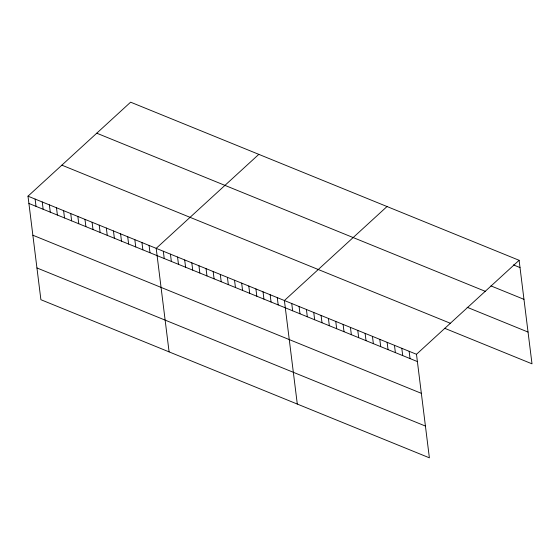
<?xml version="1.0" encoding="UTF-8"?>
<svg xmlns="http://www.w3.org/2000/svg" width="560" height="560" viewBox="0 0 560 560"><rect width="100%" height="100%" fill="white"/><g stroke="black" fill="none" stroke-linecap="round" stroke-linejoin="round"><path stroke-width="0.84" d="M519.106 260.295L416.486 354.284L429.38 457.821L40.894 299.705L28 196.175L130.62 102.179L519.106 260.295L532 363.825L444.675 328.286M258.818 154.357L156.198 248.353L169.092 351.883M387.023 206.535L284.396 300.531L297.297 404.061M513.408 264.887L520.009 267.575M490.945 285.901L523.971 299.341M96.754 133.196L485.24 291.312M467.138 307.272L528.045 332.066M61.866 165.158L450.345 323.267M28 196.175L416.486 354.284M28.91 203.462L417.389 361.571M32.865 235.221L421.344 393.337M36.939 267.946L425.425 426.062M409.143 351.302L410.053 358.589M401.807 348.313L402.717 355.6M394.471 345.324L395.374 352.611M387.128 342.342L388.038 349.629M379.792 339.353L380.702 346.64M372.456 336.371L373.366 343.651M365.12 333.382L366.023 340.669M357.777 330.393L358.687 337.68M350.441 327.411L351.351 334.691M343.105 324.422L344.008 331.709M335.762 321.433L336.672 328.72M328.426 318.451L329.336 325.738M321.09 315.462L321.993 322.749M313.754 312.473L314.657 319.76M306.411 309.491L307.321 316.778M299.075 306.502L299.985 313.789M291.739 303.513L292.642 310.8M277.277 297.633L278.187 304.92M270.151 294.735L271.061 302.015M263.032 291.83L263.942 299.117M255.913 288.932L256.816 296.219M248.787 286.034L249.697 293.321M241.668 283.136L242.571 290.423M234.542 280.238L235.452 287.525M227.423 277.34L228.326 284.627M220.297 274.442L221.207 281.729M213.178 271.544L214.081 278.831M206.052 268.646L206.962 275.933M198.933 265.741L199.843 273.028M191.807 262.843L192.717 270.13M184.688 259.945L185.598 267.232M177.569 257.047L178.472 264.334M170.443 254.149L171.353 261.436M163.324 251.251L164.227 258.538M149.079 245.455L149.982 252.742M141.953 242.557L142.863 249.844M134.834 239.659L135.737 246.939M127.708 236.754L128.618 244.041M120.589 233.856L121.499 241.143M113.463 230.958L114.373 238.245M106.344 228.06L107.254 235.347M99.225 225.162L100.128 232.449M92.099 222.264L93.009 229.551M84.98 219.366L85.883 226.653M77.854 216.468L78.764 223.755M70.735 213.57L71.638 220.857M63.609 210.672L64.519 217.952M56.49 207.767L57.393 215.054M49.364 204.869L50.274 212.156M42.245 201.971L43.155 209.258M35.119 199.073L36.029 206.36"/></g></svg>
